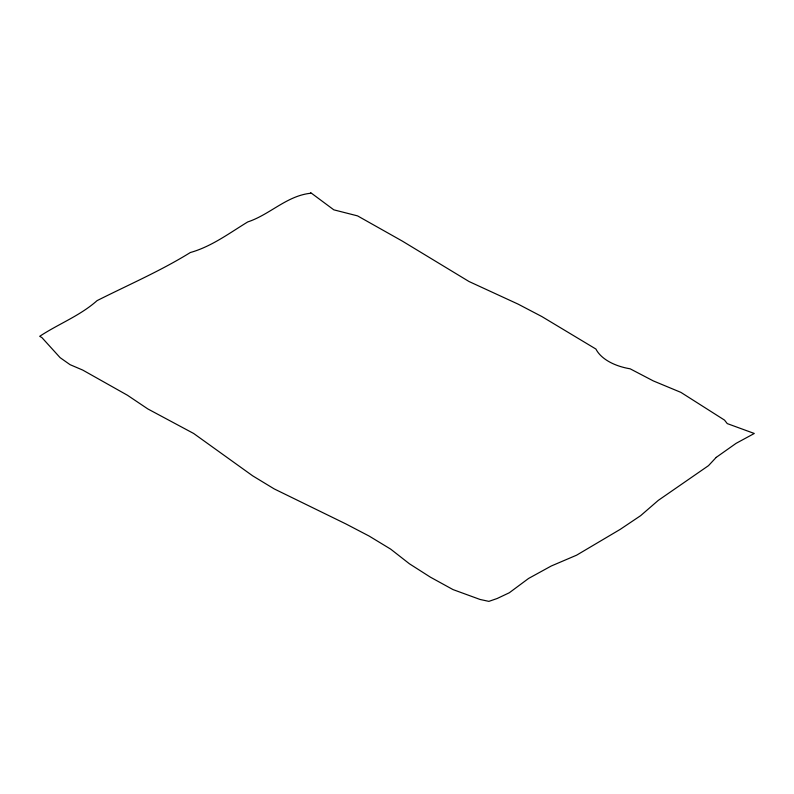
<?xml version="1.0" encoding="UTF-8"?>
<svg xmlns="http://www.w3.org/2000/svg" width="794" height="794" viewBox="0 0 794 794"><rect width="100%" height="100%" fill="white"/><g stroke="black" fill="none" stroke-linecap="round" stroke-linejoin="round"><path stroke-width="1.19" d="M716.228 457.374L708.496 465.651L658.286 500.379L640.629 515.673L620.213 529.37L576.613 555.175L551.235 566.013L528.606 578.439L509.291 592.771L497.153 598.507L488.876 601.376L480.052 599.46L453.007 589.585L430.388 577.159L409.416 563.78L390.658 549.12L369.131 536.059L345.956 523.961L274.218 488.915L252.7 475.854L193.657 433.474L147.853 408.95L127.437 395.243L82.745 370.083L70.051 364.664L60.116 357.657L41.903 337.579L39.7 336.309C58.558 323.853 80.025 315.804 97.086 300.628C128.33 284.877 160.537 270.972 190.342 252.522C211.482 246.606 229.238 233.198 247.738 221.933C269.871 214.648 286.823 195.741 310.643 193.26L310.643 192.624L333.817 209.834L357.548 215.879L402.24 241.048L469.016 281.513L518.125 304.132L541.855 316.558L595.927 349.052A50.29 29.041 0 0 0 630.138 368.803L653.313 380.912L680.905 392.385L724.505 420.095L727.264 423.599L754.3 433.474L736.088 443.35L716.228 457.374"/></g></svg>
